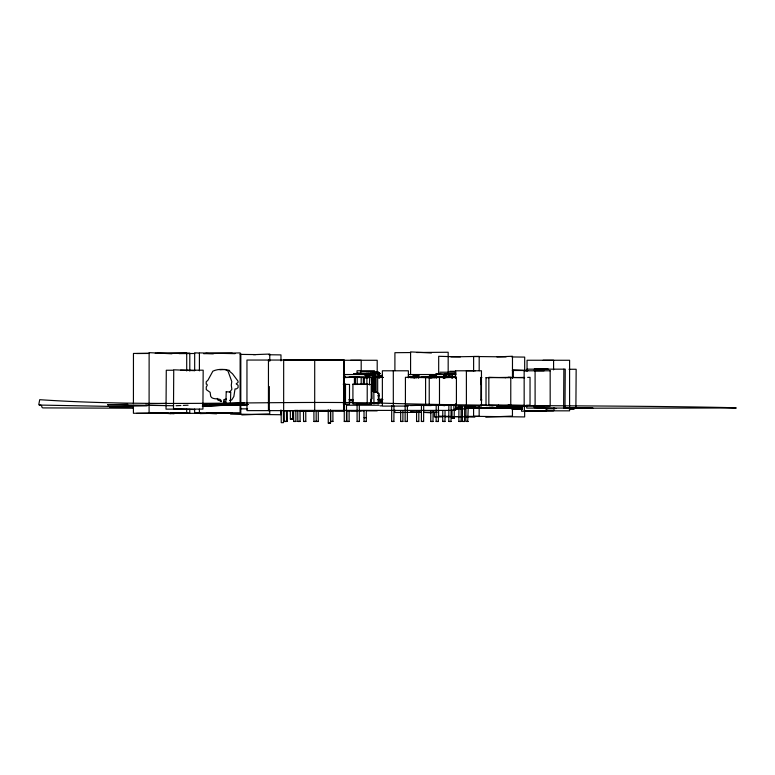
<?xml version="1.0" encoding="UTF-8"?>
<svg xmlns="http://www.w3.org/2000/svg" width="775" height="775" viewBox="0 0 775 775"><rect width="100%" height="100%" fill="white"/><g stroke="black" fill="none" stroke-linecap="round" stroke-linejoin="round"><path stroke-width="1.16" d="M133.426 406.1L133.416 413.278L186.688 412.843L186.688 409.248M133.426 403.707L133.455 353.448L149.188 353.313M186.707 370.954L186.717 353.003L155.242 353.264M189.768 409.355L189.768 412.939L170.393 413.104M189.788 371.06L189.797 353.109L157.112 353.381M194.651 409.055L194.641 412.649L200.124 412.939M194.67 370.76L194.68 352.809L199.059 353.042M199.388 409.142L199.388 412.726L240.792 413.618L240.802 406.439M199.407 370.847L199.417 352.896L235.077 353.662M240.802 402.845L240.831 353.778M269.312 386.551L269.303 410.634L268.441 410.614L268.46 360.036L269.322 360.065M269.739 410.295L269.739 413.879L241.79 414.945M269.768 361.228L269.778 354.049L253.464 354.669M280.947 409.946L280.947 414.732L230.582 414.102M280.976 360.879L280.976 354.892L268.983 354.747M314.698 410.624L314.708 360.046M361.189 371.099L361.189 360.259L350.678 360.278M377.202 372.32L377.202 360.278L334.664 360.268M394.882 410.13L394.882 412.523L421.513 412.3L410.556 411.728M394.901 370.644L394.911 352.693L410.653 352.557M410.576 374.625L410.585 351.889L431.413 352.993M434.378 412.213L434.378 416.998L442.622 416.863M438.66 410.149L438.65 416.136L451.932 416.495M438.679 374.248L438.689 356.297L460.418 356.887M448.173 372.591L448.183 352.247L416.708 352.509M473.593 406.759L473.593 416.33L524.646 416.931L524.646 410.953M473.612 370.857L473.622 356.5L506.114 356.878M479.163 406.672L479.163 416.252L465.019 416.485M479.183 370.77L479.192 356.413L450.905 356.887M512.449 407.718L512.449 416.088L485.789 417.173M512.469 377.803L512.478 356.258L496.93 356.887M521.565 407.737L521.565 411.225L546.317 410.847L546.317 408.522M524.375 407.301L524.375 410.789L540.892 411.273M524.675 370.266L524.685 357.101L511.917 356.946M527.048 371.089L527.048 360.249L569.596 360.268L569.586 410.837L540.039 410.827M553.583 369.878L553.583 360.249L543.062 360.268M344.662 378.142L344.662 374.528M365.81 378.142L365.81 374.528L343.451 374.528M367.176 377.861L367.185 375.449M401.653 421.474L400.665 421.455L400.675 410.605M400.723 421.455L402.893 421.464L402.913 410.614M405.151 405.78L405.112 421.455L406.439 421.474L407.35 421.464L407.388 405.79M392.683 421.474L391.666 421.464L391.714 405.78M393.962 405.79L393.894 421.474L391.646 421.455M418.839 410.614L418.8 421.464L417.483 421.474L416.562 421.455L416.592 410.605M423.692 404.589L423.625 421.464L421.387 421.455L421.455 405.78M433.06 410.614L433.012 421.474L431.617 421.474L430.764 421.455L430.813 410.595M378.336 403.339L370.276 403.087M414.15 378.142L414.17 374.528M418.558 378.142L418.577 374.528M429.931 378.142L429.951 374.528M434.155 377.861L434.165 375.449M438.456 404.589L438.379 421.474L436.131 421.455L436.199 405.771M436.335 378.142L436.354 374.528L443.92 374.528L443.901 378.142M445.034 410.624L444.976 421.474L443.513 421.464L442.728 421.445L442.787 410.595M444.346 377.861L444.366 375.449M444.656 377.406L444.676 373.86L456.494 374.015M445.499 377.406L445.518 373.86M445.896 377.406L445.916 373.86M446.942 377.415L446.962 373.87M448.502 377.425L448.522 373.879L449.306 373.889L450.265 373.908L450.236 377.454M451.108 405.8L451.021 421.474L449.587 421.464L448.764 421.445L448.861 405.771M449.287 377.435L449.306 373.889M452.058 378.142L452.077 374.528L455.526 374.528L455.506 378.142M452.988 418.229L451.999 418.209L452.048 409.772M452.067 418.209L454.169 418.238L454.286 409.801M379.895 377.812L379.905 375.4L382.211 375.41M452.174 377.861L452.193 375.449M459.866 421.464L458.848 421.445L458.936 405.771M461.183 405.8L461.077 421.474L458.829 421.445M464.69 407.001L464.593 421.474L463.276 421.464L462.355 421.445L462.452 406.972M466.007 406.972L465.901 421.445L466.637 421.455M467.722 421.474L468.255 407.001M480.887 384.574L480.936 377.483L481.876 377.473L481.004 377.454L480.887 398.757M512.556 378.307L512.614 370.053L527.484 370.663M512.914 406.856L512.895 409.219L522.534 409.297M513.108 377.386L513.157 370.305L527.62 370.421M526.738 405.722L526.729 408.086L564.994 408.067L565.246 369.162L526.981 369.171M534.208 405.267L534.188 407.631L556.15 408.522M534.43 371.08L534.45 368.726L548.177 369.287M563.619 408.018L563.871 369.113M378.849 403.339L370.276 403.048M369.452 384.972L369.685 377.725L349.767 377.076M435.608 377.493L435.724 373.86L438.049 373.967M221.001 401.498C221.96 397.081 212.486 400.752 210.693 396.316L210.141 392.324L206.276 389.602L206.257 386.928L207.216 385.456L207.012 384.293L206.227 384.119L206.208 381.813L207.932 380.225L212.863 371.177C218.007 368.726 224.246 369.055 229.584 370.45L229.584 371.312L232.51 373.782L238.032 381.174L238.041 382.414L236.152 383.877L238.061 385.243L238.09 387.597L236.559 388.827L235.019 388.972L233.866 396.451L231.735 399.978L229.574 400.433M452.3 377.444L448.308 377.183L451.893 376.921M378.064 403.988L378.617 393.216L371.545 390.125M223.607 402.7L223.83 401.247L225.254 401.324M371.419 392.247L373.773 388.362L373.986 403.92M229.758 392.102L231.861 389.312L231.289 385.185L231.783 381.523L227.957 371.012L225.263 369.491L219.877 369.801M498.528 405.122L496.533 406.488L526.37 406.488M364.831 375.449L372.949 374.858L365.897 374.858M437.11 377.028L433.564 377.096L437.081 377.202M226.455 399.106L223.849 399.561L224.295 404.831L222.357 404.899M435.317 377.096L435.899 377.105L432.905 377.105M357.333 373.676L353.632 373.608L359.658 373.414M366.924 377.086L370.014 377.183L349.932 377.396M346.861 410.614L346.88 421.464L349.128 421.455L349.099 410.605M297.794 410.624L297.852 421.474L299.324 421.464L300.099 421.445L300.041 410.595M412.203 377.28L428.071 377.425L424.681 377.357M414.586 377.28L418.49 377.396L409.723 377.367L417.957 377.377M491.021 407.466L493.016 407.233M436.131 421.455L438.379 421.474M364.027 410.45L364.037 421.464L365.451 421.474L366.294 421.455L366.284 410.45M430.764 421.455L432.983 421.474M313.894 410.614L313.943 421.474L315.347 421.474L316.19 421.455L316.142 410.595M370.373 373.443L379.14 373.347L379.149 378.074M410.721 377.076L407.902 377.299L416.921 377.725M303.49 410.624L303.558 421.474L304.982 421.464L305.805 421.445L305.747 410.595M379.14 373.347L379.905 373.385L372.572 373.414M429.999 377.251L436.625 377.338L427.868 377.328L455.041 377.464L445.693 377.367M430.212 377.212L436.044 377.289L426.889 377.367M328.232 409.83L328.271 423.102L329.608 423.102L330.518 423.092L330.479 409.82M316.074 421.474L318.302 421.455L318.254 410.595M381.939 377.173L382.802 377.309L377.9 377.27L382.908 377.338L379.014 377.328M425.146 377.299L429.195 377.076M378.142 373.618L379.808 373.55L378.781 373.443M378.171 399.861L379.169 399.59L377.696 399.561M379.808 377.163L372.436 377.096M344.245 404.579L344.274 421.464L345.253 421.445M345.524 421.474L346.502 421.455L346.483 404.569M357.081 404.579L357.101 421.464L358.089 421.445M358.36 421.474L359.338 421.455L359.309 404.569M443.949 377.222L451.302 377.309L442.525 377.28M330.654 410.614L330.692 421.474L331.952 421.474L332.921 421.455L332.882 410.595M379.924 377.076L378.772 377.115L379.566 377.173M455.497 377.367L453.947 377.357M440.733 373.928L437.061 373.85L455.535 373.986M431.278 377.725L437.197 377.464M440.752 377.299L445.887 377.076M349.128 421.455L346.938 421.474M448.764 421.445L449.907 421.455M176.08 405.713L180.885 405.509M183.278 405.403L188.083 405.209M202.469 404.598L244.445 402.826M442.728 421.445L444.976 421.474M353.807 373.947L360.908 373.666M574.236 408.212L736.25 407.989L725.797 407.534C610.7 405.122 495.545 406.613 380.486 403.077C266.881 400.501 153.208 407.321 39.709 399.687L38.75 404.773L41.414 405.422L42.16 407.65L43.032 407.902L133.465 408.222M290.315 410.605L290.373 419.052L292.601 419.023L292.553 410.585M292.524 419.023L290.373 419.052M366.662 377.28L371.351 377.096L372.087 398.844M444.133 377.677L451.912 377.386M454.131 377.299L456.543 377.212M202.362 406.081L233.556 404.928M237.15 404.802L247.952 404.405M290.799 410.634L246.954 410.624L246.963 360.046L343.8 360.065L343.79 410.634L284.222 410.634L284.299 421.474L286.537 421.445L286.469 410.595M202.411 406.119L248.097 404.531L236.181 404.715M366.139 417.686L364.037 417.686L364.599 417.696M416.572 421.455L417.58 421.445M418.703 421.474L417.783 421.474M421.397 421.455L422.375 421.445M423.547 421.474L422.637 421.474M410.469 377.725L425.601 377.241L425.582 405.112L410.45 405.596M343.209 384.168L345.495 384.09L345.485 403.862L343.199 403.93M356.49 384.439L367.224 384.1L367.214 403.862L356.481 404.211M202.75 405.945L247.06 404.637L236.317 404.782M293.599 410.624L293.677 421.474L294.713 421.455M295.847 410.595L295.914 421.445L294.868 421.464M345.611 377.367L343.499 377.425L345.776 377.357M346.134 377.464L355.25 377.357M356.374 377.357L359.736 377.357L344.284 377.454M287.234 410.595L287.312 421.445L285.21 421.455M354.049 377.377L348.082 377.415M451.67 377.096L452.048 377.115M349.157 399.59L352.896 399.561M203.641 353.7L240.143 352.906L240.105 412.736L200.076 413.608M127.836 404.269L107.531 404.715L173.678 405.742M145.748 403.872L166.053 403.426M351.511 377.415L344.391 377.473L344.4 384.574M354.437 384.565L354.427 377.473L364.347 377.415L364.357 384.507M437.11 377.222L430.135 377.231L436.044 377.289M443.532 377.28L450.333 377.415L440.588 377.357M445.77 377.473L439.483 377.357M350.552 399.9L352.354 399.881M378.772 377.115L380.496 377.086M133.494 406.478L109.537 406.943L133.416 406.856M370.557 373.434L379.905 373.385L374.16 373.453M444.976 416.824L462.656 416.524M454.169 418.238L453.239 418.219M443.93 377.105L451.021 377.192L443.843 377.096M505.29 377.725L524.065 377.435M527.649 377.377L530.042 377.338L530.023 405.218L526.438 405.267M209.977 405.122L221.892 404.938M505.271 405.596L524.055 405.306M281.151 410.624L281.238 422.675L283.485 422.646L283.398 410.585M107.764 406.381L147.172 405.848M210.044 405.16L225.564 404.938M431.665 377.473L434.688 377.415M285.772 421.474L284.309 421.474M286.624 421.455L287.312 421.445M366.43 377.192L369.714 377.154L369.171 377.144M136.536 353.545L148.635 353.448M179.006 353.613L194.748 353.487M232.267 353.168L205.637 353.39L213.309 353.797M372.901 373.463L376.514 373.424L372.969 373.453M377.716 373.569L379.808 373.55L377.842 373.56M380.448 377.367L381.939 377.357M434.678 377.096L433.661 377.096M136.497 413.385L167.972 413.123M178.967 413.443L200.764 413.269M206.818 413.22L232.238 413.007M423.935 412.281L437.255 412.174M315.076 421.445L318.302 421.455M315.057 421.474L313.982 421.474M353.216 399.542L349.699 399.551M357.653 373.385L379.905 373.385L377.667 373.327L377.687 393.652M364.977 377.289L367.282 377.28M331.661 421.474L330.692 421.474M331.952 421.445L332.921 421.455M329.482 423.082L330.499 423.082M329.307 423.111L328.29 423.102M569.015 369.268L576.154 369.258L575.893 408.163L568.753 408.173M173.426 370.237L166.286 370.247L166.024 409.161L202.914 409.093L203.176 370.188L180.565 370.227M512.285 370.498L527.756 370.469M366.875 373.405L372.891 373.395L372.853 391.278M444.492 373.87L451.999 373.928M343.441 377.377L345.398 377.377M358.438 377.367L366.904 377.357L366.914 384.448M442.341 377.367L454.877 377.406M512.033 409.403L521.546 409.384M569.305 409.365L574.062 409.355M350.658 410.857L361.179 410.837M543.052 410.847L553.573 410.818M462.365 421.445L463.382 421.455M464.583 421.474L463.566 421.464M301.601 360.268L332.078 360.259M374.47 370.75L357.033 370.75L357.052 374.373M475.346 370.789L466.385 370.789L466.405 406.081L475.366 406.081M544.05 370.799L535.089 370.799L535.108 406.09L544.069 406.1M449.887 371.293L455.661 371.293M439.88 372.213L456.049 372.213M408.357 374.528L435.598 374.528M436.199 375.081L436.257 375.604M412.939 375.449L418.984 375.449M429.36 375.449L436.509 375.449M408.483 377.357L410.614 377.357L407.747 377.473M418.674 377.338L410.886 377.328L412.707 377.367M417.483 377.415L408.115 377.415M423.615 377.473L430.319 377.483M436.248 377.551L433.613 377.289M348.934 399.939L353.448 399.939M348.779 402.157L353.439 402.157M378.956 402.157L382.511 402.157M378.336 403.281L370.382 403.329L378.113 403.387M220.371 404.879L223.868 404.879M346.444 405.218L358.098 405.218M359.213 405.218L379.062 405.218M480.432 405.218L486.342 405.218M380.099 405.868L381.532 405.868M408.396 406.081L382.385 406.1L382.366 370.799L408.377 370.789L408.377 377.842M467.277 407.95L522.234 407.96L465.029 407.844L522.389 407.892M454.828 408.9L459.1 408.9L455.671 408.803M460.195 408.9L465.668 408.9M545.823 410.237L547.877 410.237M294.616 410.401L298.385 410.401M299.508 410.401L358.098 410.401M359.261 410.401L455.593 410.401L455.593 406.255M546.113 410.227L553.999 410.227L553.999 407.873M527.039 410.827L536.494 410.827M301.582 410.847L303.926 410.847M306.27 410.847L314.485 410.837M330.896 410.837L318.002 410.837L331.506 410.847M334.645 410.837L344.1 410.847M346.464 410.847L355.919 410.847M359.464 410.847L364.192 410.847M366.556 410.847L377.192 410.857M301.029 360.249L332.64 360.278M354.369 373.579L357.905 373.589M443.387 377.105L451.777 377.173M431.51 377.173L436.809 377.163M382.85 399.542L378.733 399.774L382.637 399.881M301.02 410.827L314.573 410.837M356.258 373.502L361.073 373.521M443.707 377.183L448.26 377.192M421.009 377.396L424.196 377.406L423.712 377.357M438.737 377.396L440.655 377.406M564.239 407.989L592.933 408.057L564.384 407.892M436.499 377.173L434.455 377.163L436.606 377.183M240.444 408.832L247.593 408.871M443.155 377.231L452.193 377.357M382.802 377.309L377.9 377.27L382.908 377.338M401.896 421.445L402.884 421.464M448.037 377.076L449.113 377.086M452.242 377.241L449.955 377.222L452.261 377.096M443.106 377.328L449.093 377.309L443.348 377.251M413.937 377.231L418.694 377.27M427.868 377.328L433.767 377.377M410.886 377.328L416.95 377.435M468.119 421.474L467.47 421.474M392.857 421.445L393.874 421.464M406.139 421.474L405.218 421.464M406.323 421.445L407.34 421.464M305.805 421.445L303.597 421.474M448.153 377.076L445.15 377.096L450.566 377.096M377.696 395.793L379.169 395.812M449.878 421.474L451.021 421.474M300.099 421.445L297.9 421.474M379.905 373.385L374.151 373.317L374.18 392.237M449.423 377.163L452.174 377.222M451.593 377.396L443.368 377.28M418.849 377.377L413.705 377.241L419.13 377.26L414.761 377.192M240.211 354.388L255.798 354.582M449.267 377.173L450.546 377.202M343.577 377.338L345.447 377.367M460.05 421.455L461.067 421.474M467.296 421.464L466.608 421.455M431.258 377.696L405.432 377.318L405.412 405.189L431.249 405.567M344.1 384.342L349.506 384.419L349.496 404.192L344.09 404.104M467.218 421.455L467.751 421.464M293.677 421.474L295.914 421.445M444.676 373.86L448.987 373.928M444.879 377.096L445.548 377.105M436.916 377.134L432.75 377.115M449.955 377.222L452.648 377.241M443.562 377.115L444.143 377.125M447.543 377.26L448.957 377.289M434.029 377.425L434.959 377.435M39.593 405.063L108.781 406.381M359.271 421.455L357.101 421.464M346.435 421.455L344.274 421.464M414.208 377.396L413.598 377.377L416.776 377.377M460.292 408.929L462.656 408.987M489.199 407.301L495.68 407.466M454.353 416.562L474.881 417.115M508.109 377.289L524.617 377.774M505.358 377.764L488.851 377.28L488.831 405.151L505.339 405.635M448.793 377.377L450.963 377.435M437.652 377.415L439.328 377.464M508.09 405.16L524.597 405.645M366.294 421.455L364.037 421.464M535.825 368.764L548.409 369.287M194.331 370.644L173.745 369.801L173.493 408.706L194.079 409.549M512.352 408.958L521.507 409.336M357.595 373.327L370.498 373.918M444.492 377.096L445.838 377.163M419.943 377.396L421.445 377.464M171.934 353.787L149.129 352.644L149.091 412.484L171.013 413.637M423.702 412.416L431.375 412.823M206.702 413.288L216.564 413.802M154.361 412.697L174.094 413.743M421.387 377.076L432.101 377.725M438.262 377.076L445.373 377.725M444.734 377.832L439.493 377.173L439.483 405.044L444.724 405.703M355.444 377.076L356.762 377.299M452.997 377.076L456.243 377.725M221.543 401.373L217.94 400.132L217.329 398.389M451.331 377.096L452.077 377.851M370.915 399.202L370.983 403.988M378.2 374.083L378.19 371.671L360.753 371.671L360.762 374.083M455.448 377.851L455.448 370.799L481.459 370.779L481.478 406.071L455.468 406.09L455.468 403.736M393.303 370.789L393.322 406.09M379.014 373.337L378.917 378.093M379.033 393.661L379.043 399.58M376.117 373.317L376.137 392.47M375.274 373.327L375.294 392.47M372.436 373.317L372.455 391.278M370.382 373.327L370.382 375.691M368.774 373.317L368.774 375.691M366.73 373.308L366.74 375.672M363.349 377.435L363.359 384.526M361.179 377.454L361.189 384.545M357.217 377.473L357.236 384.574M355.415 377.483L355.425 384.574M453.879 406.255L453.879 410.401M444.559 377.425L444.317 375.081L444.007 377.977M381.532 398.951L381.532 402.409M380.099 398.97L380.099 402.419M372.891 374.858L372.949 386.57L372.436 386.047L372.436 375.381M283.669 360.046L283.66 410.614L344.352 410.653L344.362 360.084L283.669 360.046M352.925 384.158L352.906 403.92L371.225 404.192L371.244 384.419L352.925 384.158M429.243 377.522L429.224 405.393L456.417 405.306L456.427 377.435L429.243 377.522M486.032 377.716L486.012 405.587L510.764 405.209L510.783 377.328L486.032 377.716M226.222 391.762L225.835 404.463L230.359 404.724L230.747 392.034L226.222 391.762M550.163 370.789L524.152 370.808L524.171 406.1L550.182 406.09L550.163 370.789M481.711 399.939L480.82 399.939L481.711 399.939M462.636 407.834L456.678 407.824L462.656 407.824"/></g></svg>
